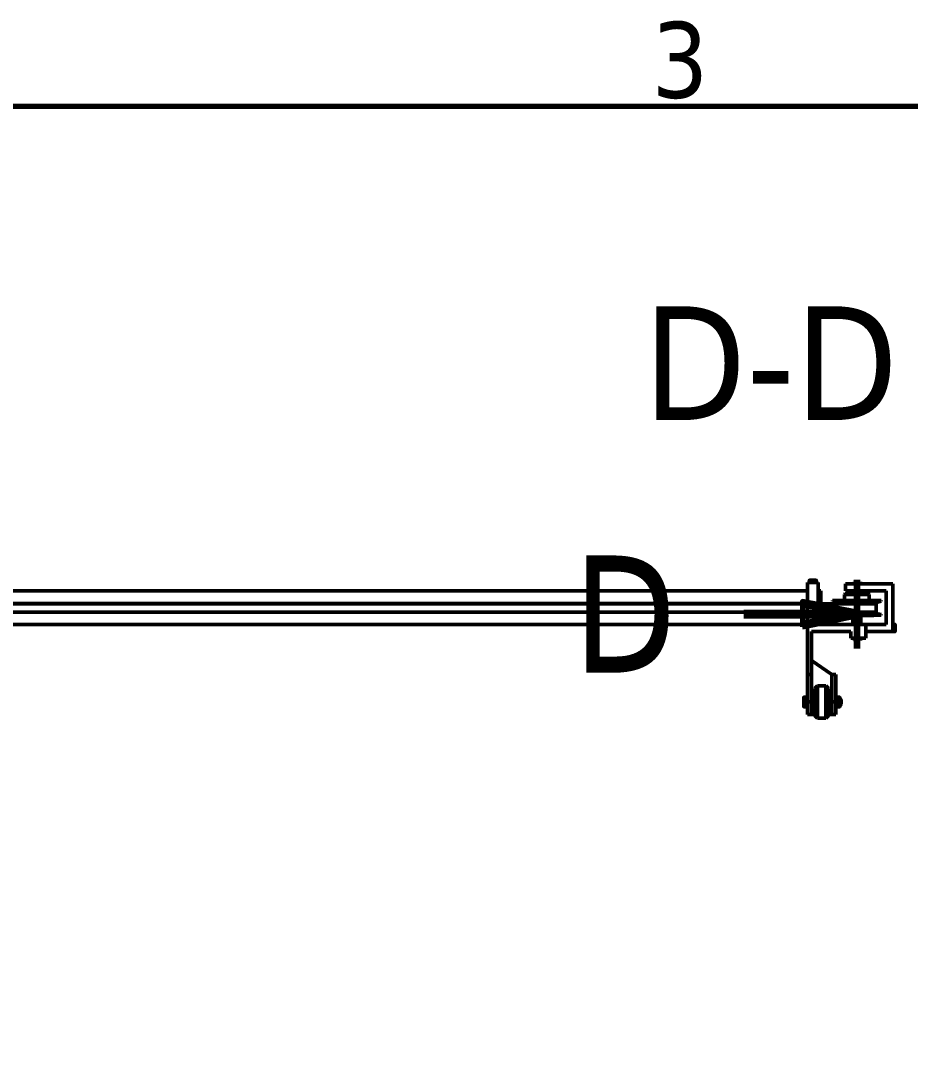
# Model space of a CAD drawing. Header units: millimetres. Extents: x 0 to 6720, y 0 to 4752.
# Drawn here: x 3437 to 4094, y 3899 to 4655 of the extents above; entities that cross this region are included whole.
import ezdxf

# ---------------------------------------------------------------- set-up
doc = ezdxf.new("R2010")
doc.units = ezdxf.units.MM
doc.header["$LTSCALE"] = 16
doc.linetypes.add('CHAIN', pattern=[0.3543, 0.2362, -0.0295, 0.0591, -0.0295])
for name, color, linetype, lineweight in [('Linia przekroju (ISO)', 7, 'CHAIN', 70), ('Obramowanie (ISO)', 7, 'Continuous', 70), ('Symbol (ISO)', 7, 'Continuous', 25), ('Widoczne (ISO)', 7, 'Continuous', 50), ('Widoczne wąskie (ISO)', 7, 'Continuous', 35)]:
    doc.layers.add(name, color=color, linetype=linetype, lineweight=lineweight)
doc.styles.add('Tekst etykiety (ISO)', font='tahoma.ttf')
doc.styles.add('Tekst notatki (ISO)', font='tahoma.ttf')

# ---------------------------------------------------------------- blocks, each defined once
blk = doc.blocks.new('Ramki Ramka domyślna')
at = {"layer": 'Obramowanie (ISO)', "flags": 128}
blk.add_lwpolyline([(10, 10), (10, 287), (410, 287), (410, 10), (10, 10)], dxfattribs=at)
at = {"layer": 'Obramowanie (ISO)', "insert": (243.911, 287.326), "char_height": 3.5, "attachment_point": 7, "style": 'Tekst notatki (ISO)'}
blk.add_mtext('3', dxfattribs=at)
blk = doc.blocks.new('2dTransPrzekrój3')
at = {"layer": 'Linia przekroju (ISO)', "linetype": 'CHAIN', "ltscale": 3.514639}
blk.add_line((253.389, 265.155), (253.389, 261.992), dxfattribs=at)
at = {"layer": 'Linia przekroju (ISO)', "linetype": 'Continuous', "lineweight": 140}
blk.add_line((253.389, 265.155), (253.389, 261.992), dxfattribs=at)
at = {"layer": 'Linia przekroju (ISO)', "linetype": 'Continuous'}
for p, q in [((253.389, 263.655), (250.889, 264.155)), ((250.889, 264.155), (250.889, 263.155)), ((253.389, 263.492), (250.889, 263.992)), ((250.889, 263.992), (250.889, 262.992)), ((248.169, 263.655), (250.889, 263.655)), ((248.169, 263.492), (250.889, 263.492)), ((250.889, 263.655), (253.389, 263.655)), ((250.889, 263.155), (253.389, 263.655)), ((250.889, 263.492), (253.389, 263.492)), ((250.889, 262.992), (253.389, 263.492))]:
    blk.add_line(p, q, dxfattribs=at)
at = {"layer": 'Linia przekroju (ISO)', "linetype": 'Continuous', "flags": 128}
for points in [[(250.889, 263.155), (253.389, 263.655), (250.889, 264.155), (250.889, 263.155)], [(250.889, 262.992), (253.389, 263.492), (250.889, 263.992), (250.889, 262.992)]]:
    blk.add_lwpolyline(points, dxfattribs=at)
at = {"layer": 'Linia przekroju (ISO)'}
for points in [[(250.889, 263.155), (253.389, 263.655), (250.889, 264.155), (250.889, 263.155)], [(250.889, 262.992), (253.389, 263.492), (250.889, 263.992), (250.889, 262.992)]]:
    blk.add_solid(points, dxfattribs=at)
at = {"layer": 'Linia przekroju (ISO)', "char_height": 5.25, "attachment_point": 7, "style": 'Tekst etykiety (ISO)'}
for insert in [(240.297, 261.03), (240.297, 260.867)]:
    blk.add_mtext('D', dxfattribs=dict(at, insert=insert))

msp = doc.modelspace()

# ---------------------------------------------------------------- linework, layer by layer
at = {"layer": 'Widoczne (ISO)'}
for p, q in [((4017.77, 4240.51), (4017.77, 4172.49)), ((4017.77, 4240.51), (4025.77, 4240.51)), ((4019.06, 4241.49), (4018.97, 4240.51)), ((4019.07, 4241.61), (4019.1, 4241.61)), ((4019.99, 4242.31), (4023.54, 4242.31)), ((4023.54, 4242.31), (4023.55, 4242.31)), ((4024.43, 4241.61), (4024.47, 4241.61)), ((4024.48, 4241.49), (4024.57, 4240.51)), ((4025.77, 4209.4), (4025.77, 4240.51)), ((4045.77, 4234.4), (4045.77, 4239.4)), ((4080.77, 4239.4), (4045.77, 4239.4)), ((4051.33, 4239.83), (4055.58, 4239.83)), ((4051.33, 4239.43), (4051.33, 4239.83)), ((4055.58, 4239.43), (4051.33, 4239.43)), ((4053.23, 4241.18), (4052.73, 4240.68)), ((4055.73, 4240.68), (4052.73, 4240.68)), ((4052.73, 4240.68), (4052.73, 4239.83)), ((4052.73, 4239.43), (4052.73, 4239.4)), ((4053.23, 4241.18), (4055.23, 4241.18)), ((4055.23, 4241.18), (4055.73, 4240.68)), ((4056.61, 4239.83), (4055.58, 4239.83)), ((4055.58, 4239.43), (4056.61, 4239.43)), ((4055.73, 4240.68), (4055.73, 4239.83)), ((4055.73, 4239.43), (4055.73, 4239.4)), ((4056.61, 4239.83), (4058.24, 4239.83)), ((4058.24, 4239.43), (4056.61, 4239.43)), ((4058.24, 4239.83), (4058.27, 4239.83)), ((4058.27, 4239.43), (4058.24, 4239.43)), ((4058.27, 4239.43), (4058.27, 4239.83)), ((4080.77, 4204.4), (4080.77, 4239.4)), ((3062.96, 4234.4), (4017.77, 4234.4)), ((4025.77, 4234.4), (4027.53, 4234.4)), ((4027.53, 4234.4), (4027.53, 4224.93)), ((4045.73, 4232.18), (4045.23, 4231.68)), ((4063.23, 4231.68), (4045.23, 4231.68)), ((4045.23, 4227.38), (4045.23, 4231.68)), ((4062.73, 4232.18), (4045.73, 4232.18)), ((4075.77, 4234.4), (4045.77, 4234.4)), ((4049.93, 4232.93), (4056.69, 4232.93)), ((4049.93, 4232.23), (4049.93, 4232.93)), ((4056.69, 4232.23), (4049.93, 4232.23)), ((4052.23, 4234.18), (4051.73, 4233.68)), ((4056.73, 4233.68), (4051.73, 4233.68)), ((4051.73, 4233.68), (4051.73, 4232.93)), ((4051.73, 4232.23), (4051.73, 4232.18)), ((4052.23, 4234.18), (4056.23, 4234.18)), ((4052.83, 4234.4), (4052.83, 4234.38)), ((4055.63, 4234.4), (4055.63, 4234.38)), ((4056.23, 4234.18), (4056.73, 4233.68)), ((4057.93, 4232.93), (4056.69, 4232.93)), ((4056.69, 4232.23), (4057.93, 4232.23)), ((4056.73, 4233.68), (4056.73, 4232.93)), ((4056.73, 4232.23), (4056.73, 4232.18)), ((4057.93, 4232.93), (4059.69, 4232.93)), ((4059.69, 4232.23), (4057.93, 4232.23)), ((4059.69, 4232.93), (4059.73, 4232.93)), ((4059.73, 4232.23), (4059.69, 4232.23)), ((4059.73, 4232.23), (4059.73, 4232.93)), ((4062.73, 4232.18), (4063.23, 4231.68)), ((4063.23, 4227.38), (4063.23, 4231.68)), ((4075.77, 4209.4), (4075.77, 4234.4)), ((3074.46, 4224.93), (4017.77, 4224.93)), ((3074.46, 4224.63), (4017.77, 4224.63)), ((4025.77, 4224.93), (4027.53, 4224.93)), ((4025.77, 4224.63), (4054.23, 4224.63)), ((4027.53, 4224.93), (4027.53, 4224.63)), ((4036.23, 4227.1), (4072.23, 4227.1)), ((4036.23, 4227.1), (4036.23, 4226.6)), ((4036.23, 4226.6), (4072.23, 4226.6)), ((4038.73, 4225.93), (4036.23, 4226.6)), ((4038.73, 4225.93), (4069.73, 4225.93)), ((4040.25, 4224.63), (4040.25, 4225.93)), ((4040.39, 4224.63), (4040.39, 4225.93)), ((4040.81, 4224.63), (4040.81, 4225.93)), ((4041.5, 4224.63), (4041.5, 4225.93)), ((4066.73, 4227.18), (4041.73, 4227.18)), ((4041.73, 4227.1), (4041.73, 4227.18)), ((4042.45, 4224.63), (4042.45, 4225.93)), ((4043.63, 4224.63), (4043.63, 4225.93)), ((4045.03, 4224.63), (4045.03, 4225.93)), ((4046.61, 4224.63), (4046.61, 4225.93)), ((4048.35, 4224.63), (4048.35, 4225.93)), ((4050.2, 4224.63), (4050.2, 4225.93)), ((4068.56, 4224.63), (4054.23, 4224.63)), ((4058.67, 4224.63), (4058.67, 4225.93)), ((4060.5, 4224.63), (4060.5, 4225.93)), ((4062.2, 4224.63), (4062.2, 4225.93)), ((4063.75, 4224.63), (4063.75, 4225.93)), ((4065.1, 4224.63), (4065.1, 4225.93)), ((4066.24, 4224.63), (4066.24, 4225.93)), ((4066.73, 4227.1), (4066.73, 4227.18)), ((4067.13, 4224.63), (4067.13, 4225.93)), ((4067.76, 4224.63), (4067.76, 4225.93)), ((4068.12, 4224.63), (4068.12, 4225.93)), ((4068.2, 4224.63), (4068.2, 4225.93)), ((4068.56, 4218.63), (4068.56, 4224.63)), ((4069.73, 4225.93), (4072.23, 4226.6)), ((4072.23, 4227.1), (4072.23, 4226.6)), ((4017.77, 4218.63), (3074.46, 4218.63)), ((4054.23, 4218.63), (4025.77, 4218.63)), ((4027.53, 4218.63), (4027.53, 4209.4)), ((4027.53, 4215.9), (4027.77, 4215.9)), ((4027.53, 4214.9), (4027.77, 4214.9)), ((4027.77, 4215.9), (4027.77, 4214.9)), ((4027.77, 4214.9), (4027.77, 4211.4)), ((4038.73, 4217.43), (4036.23, 4216.76)), ((4072.23, 4216.76), (4036.23, 4216.76)), ((4036.23, 4216.26), (4036.23, 4216.76)), ((4072.23, 4216.26), (4036.23, 4216.26)), ((4069.73, 4217.43), (4038.73, 4217.43)), ((4040.25, 4217.43), (4040.25, 4218.63)), ((4040.39, 4217.43), (4040.39, 4218.63)), ((4040.81, 4217.43), (4040.81, 4218.63)), ((4041.5, 4217.43), (4041.5, 4218.63)), ((4041.73, 4216.18), (4041.73, 4216.26)), ((4066.73, 4216.18), (4041.73, 4216.18)), ((4042.45, 4217.43), (4042.45, 4218.63)), ((4043.63, 4217.43), (4043.63, 4218.63)), ((4045.03, 4217.43), (4045.03, 4218.63)), ((4046.61, 4217.43), (4046.61, 4218.63)), ((4048.35, 4217.43), (4048.35, 4218.63)), ((4050.2, 4217.43), (4050.2, 4218.63)), ((4051.33, 4216.18), (4051.33, 4209.9)), ((4054.23, 4218.63), (4068.56, 4218.63)), ((4057.13, 4216.18), (4057.13, 4209.9)), ((4058.67, 4217.43), (4058.67, 4218.63)), ((4060.5, 4217.43), (4060.5, 4218.63)), ((4062.2, 4217.43), (4062.2, 4218.63)), ((4063.75, 4217.43), (4063.75, 4218.63)), ((4065.1, 4217.43), (4065.1, 4218.63)), ((4066.24, 4217.43), (4066.24, 4218.63)), ((4066.73, 4216.18), (4066.73, 4216.26)), ((4067.13, 4217.43), (4067.13, 4218.63)), ((4067.76, 4217.43), (4067.76, 4218.63)), ((4068.12, 4217.43), (4068.12, 4218.63)), ((4068.2, 4217.43), (4068.2, 4218.63)), ((4069.73, 4217.43), (4072.23, 4216.76)), ((4072.23, 4216.26), (4072.23, 4216.76)), ((3074.46, 4209.4), (4017.77, 4209.4)), ((4025.77, 4209.4), (4060.77, 4209.4)), ((4027.53, 4211.4), (4027.77, 4211.4)), ((4027.77, 4211.4), (4027.77, 4209.4)), ((4051.33, 4209.9), (4057.13, 4209.9)), ((4051.83, 4209.4), (4051.33, 4209.9)), ((4056.63, 4209.4), (4057.13, 4209.9)), ((4060.77, 4209.4), (4060.77, 4199.4)), ((4075.77, 4209.4), (4060.77, 4209.4)), ((4060.77, 4204.4), (4060.77, 4209.4)), ((4081.02, 4208.94), (4080.77, 4208.94)), ((4081.02, 4209.5), (4082.25, 4209.5)), ((4081.02, 4209.29), (4081.02, 4209.5)), ((4081.02, 4206.7), (4081.02, 4209.29)), ((4081.02, 4209.29), (4082.25, 4209.29)), ((4081.02, 4204.3), (4081.02, 4206.7)), ((4081.02, 4206.7), (4082.25, 4206.7)), ((4082.47, 4209.4), (4082.47, 4209.41)), ((4082.47, 4209.39), (4082.47, 4209.4)), ((4082.47, 4207.99), (4082.47, 4209.39)), ((4082.47, 4205.5), (4082.47, 4207.99)), ((4020.77, 4204.4), (4049.77, 4204.4)), ((4020.77, 4204.4), (4020.77, 4172.49)), ((4049.77, 4204.4), (4049.77, 4199.4)), ((4060.77, 4199.4), (4049.77, 4199.4)), ((4051.33, 4199.22), (4055.58, 4199.22)), ((4051.33, 4199.22), (4051.33, 4198.82)), ((4052.73, 4199.4), (4052.73, 4199.22)), ((4056.61, 4199.22), (4055.58, 4199.22)), ((4055.73, 4199.4), (4055.73, 4199.22)), ((4056.61, 4199.22), (4058.24, 4199.22)), ((4058.24, 4199.22), (4058.27, 4199.22)), ((4058.27, 4199.22), (4058.27, 4198.82)), ((4080.77, 4204.4), (4060.77, 4204.4)), ((4081.02, 4204.87), (4080.77, 4204.87)), ((4081.02, 4204.3), (4082.25, 4204.3)), ((4082.47, 4204.4), (4082.47, 4205.5)), ((4082.47, 4204.4), (4082.47, 4204.39)), ((4055.58, 4198.82), (4051.33, 4198.82)), ((4052.73, 4198.62), (4055.73, 4198.62)), ((4052.73, 4198.62), (4052.73, 4197.9)), ((4052.73, 4197.9), (4055.73, 4197.9)), ((4053.23, 4197.4), (4052.73, 4197.9)), ((4052.83, 4198.82), (4052.83, 4198.62)), ((4055.23, 4197.4), (4053.23, 4197.4)), ((4055.23, 4197.4), (4055.73, 4197.9)), ((4055.58, 4198.82), (4056.61, 4198.82)), ((4055.63, 4198.82), (4055.63, 4198.62)), ((4055.73, 4198.62), (4055.73, 4197.9)), ((4058.24, 4198.82), (4056.61, 4198.82)), ((4058.27, 4198.82), (4058.24, 4198.82)), ((4020.77, 4183.03), (4035.77, 4172.49)), ((4017.77, 4172.49), (4017.77, 4152.31)), ((4017.77, 4172.49), (4020.77, 4172.49)), ((4020.77, 4172.49), (4020.77, 4152.31)), ((4035.77, 4172.49), (4035.77, 4172.49)), ((4035.77, 4172.49), (4035.77, 4152.31)), ((4035.77, 4172.49), (4038.77, 4172.49)), ((4038.77, 4172.49), (4038.77, 4152.31)), ((4023.17, 4162.21), (4025.27, 4164.31)), ((4023.17, 4142.41), (4023.17, 4162.21)), ((4025.27, 4140.31), (4025.27, 4164.31)), ((4025.27, 4164.31), (4031.27, 4164.31)), ((4031.27, 4140.31), (4031.27, 4164.31)), ((4033.37, 4162.21), (4031.27, 4164.31)), ((4033.37, 4142.41), (4033.37, 4162.21)), ((4014.97, 4155.81), (4014.97, 4154.07)), ((4014.97, 4154.07), (4014.97, 4150.57)), ((4017.37, 4155.82), (4015.28, 4155.82)), ((4017.37, 4155.82), (4017.37, 4152.32)), ((4017.37, 4155.25), (4017.77, 4155.25)), ((4020.77, 4155.81), (4022.72, 4155.81)), ((4022.72, 4148.81), (4022.72, 4155.81)), ((4022.72, 4154.31), (4023.17, 4154.31)), ((4033.37, 4160.31), (4033.57, 4160.31)), ((4033.57, 4144.31), (4033.57, 4160.31)), ((4033.82, 4160.06), (4033.57, 4160.31)), ((4033.82, 4144.56), (4033.82, 4160.06)), ((4033.82, 4155.81), (4035.77, 4155.81)), ((4038.77, 4155.26), (4039.09, 4155.81)), ((4041.34, 4155.82), (4039.4, 4155.82)), ((4041.97, 4155.26), (4041.65, 4155.81)), ((4041.97, 4149.36), (4041.97, 4155.26)), ((4041.97, 4154.31), (4042.34, 4154.31)), ((4042.34, 4150.31), (4042.34, 4154.31)), ((4042.77, 4153.88), (4042.34, 4154.31)), ((4042.77, 4153.88), (4042.77, 4150.74)), ((4014.97, 4150.57), (4014.97, 4148.81)), ((4017.37, 4152.32), (4015.28, 4152.32)), ((4017.37, 4148.82), (4015.28, 4148.82)), ((4017.37, 4148.81), (4015.28, 4148.81)), ((4017.37, 4152.32), (4017.37, 4148.82)), ((4017.37, 4149.37), (4017.77, 4149.37)), ((4017.37, 4148.82), (4017.37, 4148.81)), ((4017.77, 4152.31), (4017.77, 4143.03)), ((4017.77, 4152.31), (4020.77, 4152.31)), ((4020.77, 4152.31), (4020.77, 4143.03)), ((4020.77, 4148.81), (4022.72, 4148.81)), ((4022.72, 4150.31), (4023.17, 4150.31)), ((4033.82, 4148.81), (4035.77, 4148.81)), ((4035.77, 4152.31), (4035.77, 4143.03)), ((4035.77, 4152.31), (4038.77, 4152.31)), ((4038.77, 4152.31), (4038.77, 4143.03)), ((4038.77, 4149.36), (4039.09, 4148.81)), ((4041.34, 4152.32), (4039.4, 4152.32)), ((4041.34, 4148.82), (4039.4, 4148.82)), ((4041.34, 4148.81), (4039.4, 4148.81)), ((4041.97, 4149.36), (4041.65, 4148.81)), ((4041.97, 4150.31), (4042.34, 4150.31)), ((4042.77, 4150.74), (4042.34, 4150.31)), ((4017.77, 4143.03), (4020.77, 4143.03)), ((4020.77, 4143.03), (4023.17, 4143.03)), ((4023.17, 4142.41), (4025.27, 4140.31)), ((4025.27, 4140.31), (4031.27, 4140.31)), ((4033.37, 4142.41), (4031.27, 4140.31)), ((4033.37, 4144.31), (4033.57, 4144.31)), ((4033.37, 4143.03), (4035.77, 4143.03)), ((4033.82, 4144.56), (4033.57, 4144.31)), ((4035.77, 4143.03), (4038.77, 4143.03))]:
    msp.add_line(p, q, dxfattribs=at)
for centre, radius, start, end in [((4019.95, 4241.41), 0.9, 167.16041, 175), ((4023.59, 4241.41), 0.9, 5, 12.83959), ((4052.63, 4234.38), 0.2, 270, 0), ((4055.83, 4234.38), 0.2, 180, 270), ((4045.03, 4227.38), 0.2, 270, 0), ((4063.43, 4227.38), 0.2, 180, 270)]:
    msp.add_arc(centre, radius, start, end, dxfattribs=at)
for points, knots in [([(4019.99, 4242.31), (4019.88, 4242.31), (4019.74, 4242.29), (4019.53, 4242.2), (4019.42, 4242.13), (4019.26, 4241.97), (4019.19, 4241.86), (4019.13, 4241.71), (4019.11, 4241.66), (4019.1, 4241.61)], [0.4072308, 0.4072308, 0.4072308, 0.4072308, 0.4414823, 0.4414823, 0.4751695, 0.4751695, 0.5085233, 0.5085233, 0.5227387, 0.5227387, 0.5227387, 0.5227387]), ([(4024.43, 4241.61), (4024.42, 4241.66), (4024.4, 4241.71), (4024.34, 4241.86), (4024.27, 4241.97), (4024.11, 4242.13), (4024, 4242.2), (4023.79, 4242.29), (4023.65, 4242.31), (4023.54, 4242.31)], [0.0189523, 0.0189523, 0.0189523, 0.0189523, 0.0331677, 0.0331677, 0.0665215, 0.0665215, 0.1002087, 0.1002087, 0.1344602, 0.1344602, 0.1344602, 0.1344602]), ([(4023.55, 4242.31), (4023.66, 4242.31), (4023.8, 4242.29), (4024.01, 4242.2), (4024.12, 4242.13), (4024.28, 4241.97), (4024.35, 4241.86), (4024.41, 4241.71), (4024.43, 4241.66), (4024.44, 4241.61)], [0.4072308, 0.4072308, 0.4072308, 0.4072308, 0.4414823, 0.4414823, 0.4751695, 0.4751695, 0.5085233, 0.5085233, 0.5227387, 0.5227387, 0.5227387, 0.5227387])]:
    msp.add_open_spline(points, degree=3, knots=knots, dxfattribs=at)
for points, weights in [([(4082.47, 4209.39), (4082.47, 4209.44), (4082.25, 4209.5)], [1, 1.0379548493, 1]), ([(4082.25, 4209.29), (4082.47, 4209.35), (4082.47, 4209.39)], [1, 1.0379548493, 1]), ([(4082.47, 4207.99), (4082.47, 4208.6), (4082.25, 4209.29)], [1, 1.0379548493, 1]), ([(4082.25, 4206.7), (4082.47, 4207.39), (4082.47, 4207.99)], [1, 1.0379548493, 1]), ([(4082.47, 4205.5), (4082.47, 4206.06), (4082.25, 4206.7)], [1, 1.0379548493, 1]), ([(4082.25, 4204.3), (4082.47, 4204.95), (4082.47, 4205.5)], [1, 1.0379548493, 1]), ([(4082.47, 4204.39), (4082.44, 4204.35), (4082.25, 4204.3)], [1.00847429725, 1.03309557994, 1]), ([(4015.28, 4155.82), (4014.97, 4154.88), (4014.97, 4154.07)], [1, 1.0379548493, 1]), ([(4014.97, 4155.81), (4014.97, 4155.81), (4015.28, 4155.82)], [1.00027406047, 1.03781732073, 1]), ([(4014.97, 4154.07), (4014.97, 4153.26), (4015.28, 4152.32)], [1, 1.0379548493, 1]), ([(4039.4, 4155.82), (4038.82, 4154.07), (4039.4, 4152.32)], [1, 1.15470053838, 1]), ([(4039.09, 4155.81), (4039.09, 4155.81), (4039.4, 4155.82)], [1.07734918046, 1.07706007312, 1]), ([(4041.34, 4155.82), (4041.65, 4155.81), (4041.65, 4155.81)], [1, 1.07706007312, 1.07734918046]), ([(4041.34, 4152.32), (4041.92, 4154.07), (4041.34, 4155.82)], [1, 1.15470053838, 1]), ([(4015.28, 4152.32), (4014.97, 4151.38), (4014.97, 4150.57)], [1, 1.0379548493, 1]), ([(4014.97, 4150.57), (4014.97, 4149.75), (4015.28, 4148.82)], [1, 1.0379548493, 1]), ([(4015.28, 4148.82), (4014.97, 4148.81), (4014.97, 4148.81)], [1, 1.0379548493, 1]), ([(4014.97, 4148.81), (4014.97, 4148.81), (4015.28, 4148.81)], [1, 1.0379548493, 1]), ([(4039.4, 4152.32), (4038.82, 4150.57), (4039.4, 4148.82)], [1, 1.15470053838, 1]), ([(4039.4, 4148.82), (4038.82, 4148.81), (4039.4, 4148.81)], [1, 1.15470053838, 1]), ([(4041.34, 4148.82), (4041.92, 4150.57), (4041.34, 4152.32)], [1, 1.15470053838, 1]), ([(4041.34, 4148.81), (4041.92, 4148.81), (4041.34, 4148.82)], [1, 1.15470053838, 1])]:
    msp.add_rational_spline(points, weights, degree=2, dxfattribs=at)
at = {"layer": 'Widoczne wąskie (ISO)'}
for p, q in [((4042.76, 4153.89), (4041.97, 4153.89)), ((4041.97, 4150.73), (4042.76, 4150.73))]:
    msp.add_line(p, q, dxfattribs=at)

# ---------------------------------------------------------------- block references
at = {"xscale": 16, "yscale": 16, "zscale": 16}
msp.add_blockref('Ramki Ramka domyślna', (0, 0), dxfattribs=at)
at = {"layer": 'Linia przekroju (ISO)', "xscale": 16, "yscale": 16, "zscale": 16}
msp.add_blockref('2dTransPrzekrój3', (0, 0), dxfattribs=at)

# ---------------------------------------------------------------- texts
at = {"layer": 'Symbol (ISO)', "insert": (3896.4, 4345.18), "char_height": 84, "attachment_point": 7, "style": 'Tekst etykiety (ISO)'}
msp.add_mtext('D-D ( 1 : 16 )', dxfattribs=at)

doc.saveas('drawing.dxf')
